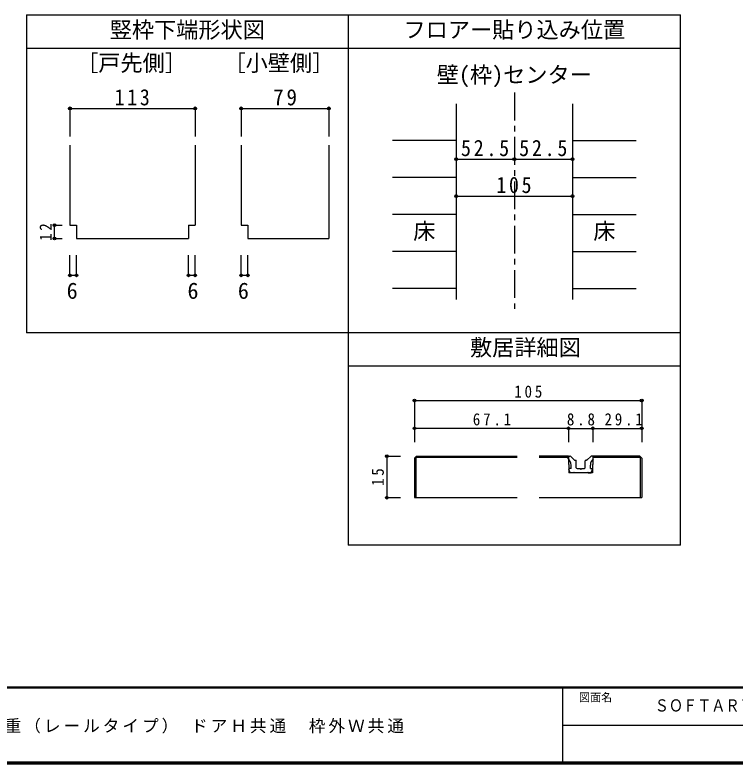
# Model space of a CAD drawing. Units: millimetres at full size, sheet at 1:5, with parts at other scales. Extents: x -973 to 977, y -718 to 696.
# Drawn here: x -492 to 157, y -701 to -26 of the extents above; entities that cross this region are included whole.
import ezdxf
from ezdxf.enums import TextEntityAlignment as Align

# ---------------------------------------------------------------- set-up
doc = ezdxf.new("R2010")
doc.units = ezdxf.units.MM
doc.header["$LTSCALE"] = 5
doc.header["$PDMODE"] = 32
doc.header["$PDSIZE"] = 2.5
doc.linetypes.add('CHAIN1', pattern=[8, 5, -1, 1, -1])
for name, color, linetype in [('0-0_補助線', 4, 'Continuous'), ('0-1_通り芯', 4, 'CHAIN1'), ('0-3_仕上げ', 2, 'Continuous'), ('0-4_枠', 3, 'Continuous'), ('0-A_文字', 3, 'Continuous'), ('0-B_寸法', 7, 'Continuous'), ('1-4_枠', 3, 'Continuous'), ('1-7_金物', 7, 'Continuous'), ('1-B_寸法', 7, 'Continuous'), ('F-0_補助線', 7, 'Continuous'), ('F-1_枠', 6, 'Continuous'), ('F-A_文字', 7, 'Continuous')]:
    doc.layers.add(name, color=color, linetype=linetype)
doc.styles.add('HGP明朝B', font='')
doc.styles.add('ＭＳ ゴシック', font='')
doc.styles.get('HGP明朝B').set_extended_font_data('HGP明朝B')
doc.styles.get('ＭＳ ゴシック').set_extended_font_data('MS Gothic')

msp = doc.modelspace()

# ---------------------------------------------------------------- linework, layer by layer
at = {"layer": '0-0_補助線'}
for p, q in [((-442.583, -109.708), (-329.583, -109.708)), ((-442.583, -109.708), (-442.583, -134.969)), ((-329.583, -109.708), (-329.583, -134.969)), ((-288.117, -109.708), (-288.117, -134.969)), ((-288.117, -109.708), (-209.117, -109.708)), ((-209.117, -109.708), (-209.117, -134.969)), ((-456.541, -215.025), (-449.587, -215.025)), ((-456.541, -227.025), (-456.541, -215.025)), ((-456.541, -227.025), (-449.587, -227.025)), ((-442.583, -260.225), (-442.583, -242.025)), ((-335.583, -260.225), (-335.583, -242.025)), ((-329.583, -260.225), (-329.583, -242.025)), ((-288.117, -260.225), (-288.117, -242.025)), ((-335.583, -260.225), (-329.583, -260.225))]:
    msp.add_line(p, q, dxfattribs=at)
at = {"layer": '0-0_補助線', "color": 3}
for p, q in [((-329.583, -143.01), (-329.583, -215.025)), ((-209.117, -143.01), (-209.117, -227.025)), ((-335.583, -215.025), (-335.583, -227.025)), ((-335.583, -215.025), (-329.583, -215.025)), ((-282.117, -227.025), (-209.117, -227.025))]:
    msp.add_line(p, q, dxfattribs=at)
for points in [[(-442.583, -143.01), (-442.583, -215.025), (-436.583, -215.025)], [(-288.117, -143.01), (-288.117, -215.025), (-282.117, -215.025), (-282.117, -227.025)], [(-436.583, -215.025), (-436.583, -227.025), (-335.583, -227.025)]]:
    msp.add_lwpolyline(points, dxfattribs=at)
at = {"layer": '0-0_補助線'}
for points in [[(-442.583, -260.225), (-436.583, -260.225), (-436.583, -242.025)], [(-288.117, -260.225), (-282.117, -260.225), (-282.117, -242.025)]]:
    msp.add_lwpolyline(points, dxfattribs=at)
at = {"layer": '0-0_補助線', "color": 7}
for p in [(-442.583, -109.708), (-329.583, -109.708), (-288.117, -109.708), (-209.117, -109.708), (-456.541, -215.025), (-456.541, -227.025), (-442.583, -260.225), (-436.583, -260.225), (-335.583, -260.225), (-329.583, -260.225), (-288.117, -260.225), (-282.117, -260.225)]:
    msp.add_point(p, dxfattribs=at)
at = {"layer": '0-1_通り芯'}
msp.add_line((-41.68, -95.5), (-41.68, -292.007), dxfattribs=at)
at = {"layer": '0-3_仕上げ', "color": 4}
for p, q in [((-94.18, -138.801), (-151.68, -138.801)), ((10.82, -138.801), (68.32, -138.801)), ((-94.18, -172.103), (-151.68, -172.103)), ((10.82, -172.103), (68.32, -172.103)), ((-94.18, -205.404), (-151.68, -205.404)), ((10.82, -205.404), (68.32, -205.404)), ((-94.18, -238.706), (-151.68, -238.706)), ((10.82, -238.706), (68.32, -238.706)), ((-94.18, -272.007), (-151.68, -272.007)), ((10.82, -272.007), (68.32, -272.007))]:
    msp.add_line(p, q, dxfattribs=at)
at = {"layer": '0-4_枠'}
for p, q in [((-94.18, -105.5), (-94.18, -282.007)), ((10.82, -105.5), (10.82, -282.007))]:
    msp.add_line(p, q, dxfattribs=at)
at = {"layer": '0-A_文字'}
for p, q in [((-481.68, -25.5), (-481.68, -312.007)), ((-481.68, -25.5), (108.32, -25.5)), ((-191.68, -25.5), (-191.68, -503.5)), ((108.32, -503.5), (108.32, -25.5)), ((-481.68, -55.5), (108.32, -55.5)), ((108.32, -312.007), (-481.68, -312.007)), ((108.32, -342.007), (-191.68, -342.007)), ((108.32, -503.5), (-191.68, -503.5))]:
    msp.add_line(p, q, dxfattribs=at)
at = {"layer": '0-B_寸法', "color": 4}
for p, q in [((-94.18, -155.452), (-41.68, -155.452)), ((-41.68, -155.452), (10.82, -155.452)), ((-94.18, -188.753), (10.82, -188.753))]:
    msp.add_line(p, q, dxfattribs=at)
at = {"layer": '0-B_寸法'}
for p in [(-94.18, -155.452), (-41.68, -155.452), (10.82, -155.452), (-94.18, -188.753), (10.82, -188.753)]:
    msp.add_point(p, dxfattribs=at)
at = {"layer": '1-4_枠'}
for p, q in [((-130.001, -423.188), (-131.769, -424.956)), ((-131.74, -424.956), (-131.74, -460.688)), ((-130.519, -424.438), (-130.519, -460.688)), ((-39.269, -424.438), (-130.519, -424.438)), ((-130.001, -423.188), (-39.269, -423.188)), ((7.231, -423.188), (-19.269, -423.188)), ((7.231, -424.438), (-19.269, -424.438)), ((29.231, -423.188), (29.231, -430.688)), ((71.463, -423.188), (29.231, -423.188)), ((71.981, -424.438), (29.231, -424.438)), ((71.463, -423.188), (73.231, -424.956)), ((71.981, -424.438), (71.981, -460.688)), ((73.231, -424.956), (73.231, -460.688)), ((28.981, -430.688), (28.981, -438.188)), ((28.981, -430.688), (29.231, -430.688)), ((28.981, -438.188), (7.481, -438.188)), ((-131.769, -460.688), (-39.269, -460.688)), ((-19.269, -460.688), (73.231, -460.688))]:
    msp.add_line(p, q, dxfattribs=at)
msp.add_lwpolyline([(7.231, -423.188), (7.231, -430.688), (7.481, -430.688), (7.481, -438.188)], dxfattribs=at)
at = {"layer": '1-7_金物'}
for p, q in [((12.386, -426.718), (9.222, -423.554)), ((24.076, -426.718), (27.24, -423.554)), ((29.481, -423.188), (28.124, -423.188)), ((29.481, -425.688), (29.481, -423.188)), ((9.481, -434.438), (9.481, -431.278)), ((12.917, -426.938), (13.731, -426.938)), ((14.231, -433.688), (14.231, -427.438)), ((22.231, -433.688), (22.231, -427.438)), ((23.545, -426.938), (22.731, -426.938)), ((26.981, -434.438), (26.981, -431.278)), ((9.481, -434.438), (7.981, -434.438)), ((23.981, -438.188), (12.481, -438.188)), ((14.981, -434.438), (17.481, -434.438)), ((17.481, -434.438), (18.231, -435.188)), ((18.231, -435.188), (18.981, -434.438)), ((18.981, -434.438), (21.481, -434.438)), ((24.481, -437.688), (23.981, -438.188)), ((24.981, -438.188), (24.481, -437.688)), ((24.981, -438.188), (27.731, -438.188)), ((26.981, -434.438), (28.481, -434.438)), ((27.731, -438.188), (28.946, -435.122))]:
    msp.add_line(p, q, dxfattribs=at)
for points in [[(6.981, -425.688), (6.981, -423.188), (8.338, -423.188)], [(11.481, -438.188), (8.731, -438.188), (7.516, -435.122)], [(11.481, -438.188), (11.981, -437.688), (12.481, -438.188)]]:
    msp.add_lwpolyline(points, dxfattribs=at)
for centre, radius, start, end in [((8.338, -424.438), 1.25, 45, 90), ((28.124, -424.438), 1.25, 90, 135), ((1.981, -431.278), 7.5, 0, 48.19), ((12.917, -426.188), 0.75, 225, 270), ((13.731, -427.438), 0.5, 0, 90), ((22.731, -427.438), 0.5, 90, 180), ((23.545, -426.188), 0.75, 270, 315), ((34.481, -431.278), 7.5, 131.81, 180), ((7.981, -434.938), 0.5, 90, 201.616), ((14.981, -433.688), 0.75, 180, 270), ((21.481, -433.688), 0.75, 270, 0), ((28.481, -434.938), 0.5, 338.384, 90)]:
    msp.add_arc(centre, radius, start, end, dxfattribs=at)
at = {"layer": '1-B_寸法', "color": 4}
for p, q in [((-131.769, -373.188), (73.231, -373.188)), ((-131.769, -373.188), (-131.769, -398.188)), ((73.231, -373.188), (73.231, -398.188)), ((7.231, -398.188), (-131.769, -398.188)), ((-131.769, -398.188), (-131.769, -410.688)), ((7.231, -398.188), (7.231, -410.688)), ((-156.769, -423.188), (-144.269, -423.188)), ((-156.769, -423.188), (-156.769, -460.688)), ((-156.769, -460.688), (-144.269, -460.688))]:
    msp.add_line(p, q, dxfattribs=at)
for points in [[(7.231, -398.188), (29.231, -398.188), (29.231, -410.688)], [(29.231, -398.188), (73.231, -398.188), (73.231, -410.688)]]:
    msp.add_lwpolyline(points, dxfattribs=at)
at = {"layer": '1-B_寸法'}
for p in [(-131.769, -373.188), (73.231, -373.188), (-131.769, -398.188), (7.231, -398.188), (29.231, -398.188), (73.231, -398.188), (-156.769, -423.188), (-156.769, -460.688)]:
    msp.add_point(p, dxfattribs=at)
at = {"layer": 'F-1_枠'}
for p, q in [((976.653, -631.667), (-973.347, -631.667)), ((976.653, -632.5), (-973.347, -632.5)), ((1.653, -632.5), (1.653, -699.167)), ((1.653, -665.833), (974.986, -665.834)), ((976.653, -699.167), (-973.347, -699.167)), ((976.653, -700), (-973.347, -700)), ((976.653, -700.833), (-973.347, -700.833))]:
    msp.add_line(p, q, dxfattribs=at)

# ---------------------------------------------------------------- texts
at = {"layer": '0-0_補助線', "color": 7, "style": 'ＭＳ ゴシック'}
for p in [(-445.583, -285.799), (-336.583, -285.799), (-291.117, -285.799)]:
    msp.add_text('6', height=14.66, dxfattribs=at).set_placement(p, align=Align.BOTTOM_LEFT)
at = {"layer": '0-0_補助線', "color": 7, "char_height": 14.66, "attachment_point": 7, "style": 'ＭＳ ゴシック'}
for s, insert in [('\\T1.27;\\W0.9;113', (-402.333, -107.208)), ('\\T1.27;\\W0.95;79', (-259.242, -107.208))]:
    msp.add_mtext(s, dxfattribs=dict(at, insert=insert))
at = {"layer": '0-0_補助線', "color": 7, "insert": (-459.041, -229.15), "char_height": 11, "attachment_point": 7, "rotation": 90, "style": 'ＭＳ ゴシック'}
msp.add_mtext('\\T1.36;\\W0.9;12', dxfattribs=at)
at = {"layer": '0-A_文字', "color": 7, "style": 'ＭＳ ゴシック'}
for s, p in [('竪枠下端形状図', (-406.68, -50.5)), ('フロアー貼り込み位置', (-141.68, -50.5)), ('［戸先側］', (-437.014, -80.5)), ('［小壁側］', (-304.114, -80.5)), ('壁(枠)センター', (-111.68, -91.091)), ('床', (-132.93, -232.055)), ('床', (29.57, -232.055)), ('敷居詳細図', (-81.68, -337.007))]:
    msp.add_text(s, height=14.66, dxfattribs=at).set_placement(p, align=Align.BOTTOM_LEFT)
at = {"layer": '0-B_寸法', "char_height": 14.66, "attachment_point": 7, "style": 'ＭＳ ゴシック'}
for s, insert in [('\\T1.28;\\W0.9;52.5', (-89.805, -152.952)), ('\\T1.28;\\W0.9;52.5', (-37.305, -152.952)), ('\\T1.27;\\W0.9;105', (-57.93, -186.253))]:
    msp.add_mtext(s, dxfattribs=dict(at, insert=insert))
at = {"layer": '1-B_寸法', "char_height": 11, "attachment_point": 7, "style": 'ＭＳ ゴシック'}
for s, insert in [('\\T1.38;\\W0.9;105', (-41.769, -370.688)), ('\\T1.38;\\W0.9;67.1', (-79.144, -395.688)), ('\\T1.38;\\W0.9;8.8', (5.731, -395.688)), ('\\T1.38;\\W0.9;29.1', (39.636, -395.688))]:
    msp.add_mtext(s, dxfattribs=dict(at, insert=insert))
at = {"layer": '1-B_寸法', "insert": (-159.269, -450.063), "char_height": 11, "attachment_point": 7, "rotation": 90, "style": 'ＭＳ ゴシック'}
msp.add_mtext('\\T1.36;\\W0.9;15', dxfattribs=at)
at = {"layer": 'F-0_補助線', "style": 'HGP明朝B', "width": 0.85}
msp.add_text('ＳＯＦＴＡＲＴ', height=11, dxfattribs=at).set_placement((84.986, -656.798), align=Align.BOTTOM_LEFT)
at = {"layer": 'F-A_文字', "style": 'ＭＳ ゴシック'}
msp.add_text('図面名', height=7.331, dxfattribs=at).set_placement((16.653, -646.667), align=Align.BOTTOM_LEFT)
at = {"layer": 'F-A_文字', "insert": (-846.68, -673.333), "char_height": 11, "attachment_point": 7, "style": 'ＭＳ ゴシック'}
msp.add_mtext('\\T1.18;ソフトアート\u3000片引き戸\u3000固定枠113\u3000下荷重（レールタイプ）\\~ドアＨ共通\u3000枠外Ｗ共通', dxfattribs=at)

doc.saveas('drawing.dxf')
